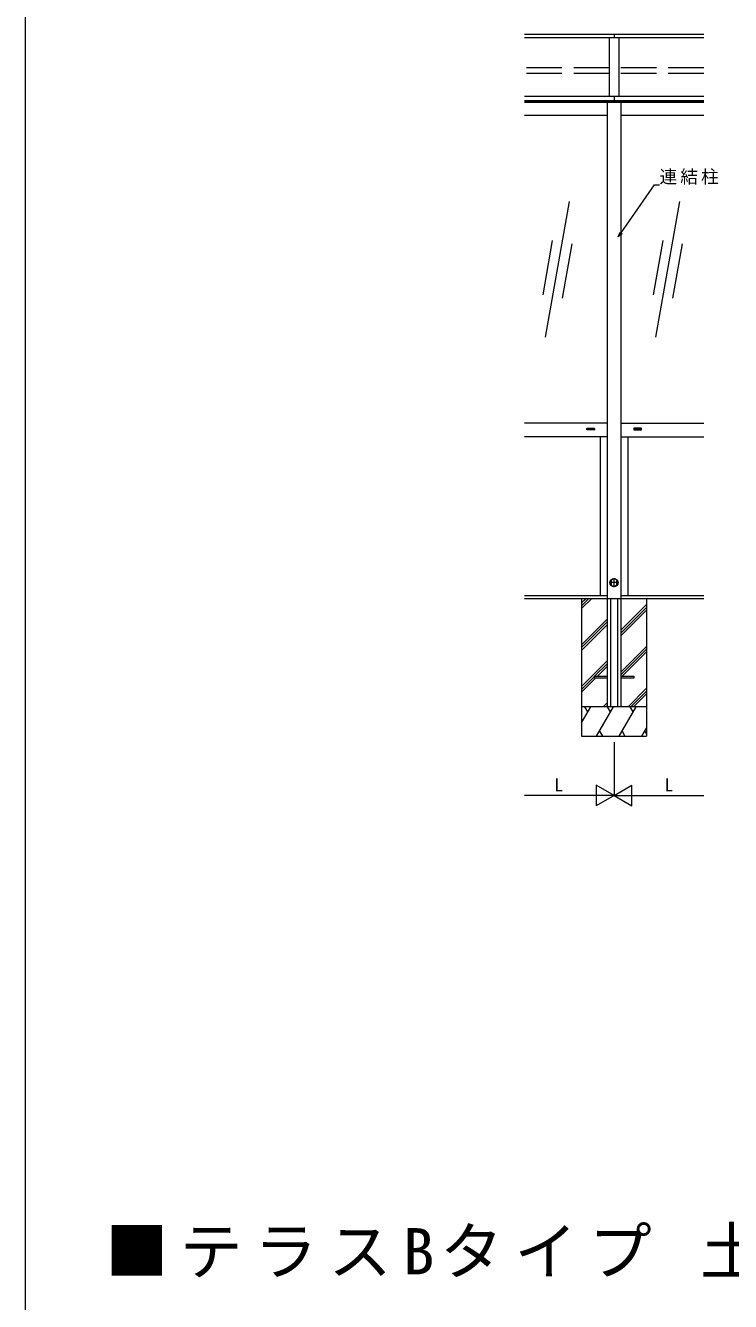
# Model space of a CAD drawing. Units: millimetres, scale not verified. Extents: x -7920 to 7920, y -12800 to 12773.
# Drawn here: x -7920 to -4341, y -317 to 6159 of the extents above; entities that cross this region are included whole.
import ezdxf
from ezdxf.enums import TextEntityAlignment as Align

# ---------------------------------------------------------------- set-up
doc = ezdxf.new("R2010")
doc.units = ezdxf.units.MM
doc.header["$LTSCALE"] = 60
doc.linetypes.add('USER1', pattern=[4, 3, -1])
for name, color, linetype, lineweight in [('0-1_USER1', 7, 'Continuous', 18), ('0-2_YKK_ZWAK', 7, 'Continuous', 18), ('0-3_YKK_A1', 4, 'Continuous', 18), ('0-4_YKK_D', 6, 'Continuous', 18), ('0-5_YKK_Z1', 7, 'Continuous', 18)]:
    doc.layers.add(name, color=color, linetype=linetype, lineweight=lineweight)
doc.styles.add('ＭＳ ゴシック', font='')
doc.styles.get('ＭＳ ゴシック').set_extended_font_data('MS Gothic')

msp = doc.modelspace()

# ---------------------------------------------------------------- linework, layer by layer
at = {"layer": '0-2_YKK_ZWAK'}
msp.add_line((-7920, -12800), (-7920, 12160), dxfattribs=at)
at = {"layer": '0-3_YKK_A1'}
for p, q in [((-5386.83, 6113.93), (-4476.83, 6113.93)), ((-5386.83, 6097.92), (-4476.83, 6097.92)), ((-4956.83, 6097.92), (-4956.83, 5799.26)), ((-4931.83, 6113.93), (-4931.83, 6097.92)), ((-4906.83, 6097.92), (-4906.83, 5799.26)), ((-5386.83, 5799.26), (-4476.83, 5799.26)), ((-4476.83, 5776.39), (-5386.83, 5776.39)), ((-4476.83, 5772.39), (-5386.83, 5772.39)), ((-4476.83, 5768.39), (-5386.83, 5768.39)), ((-4966.83, 5768.39), (-4966.83, 2701.39)), ((-4931.83, 5799.26), (-4931.83, 5776.39)), ((-4904.33, 5776.39), (-4904.33, 5768.39)), ((-4896.83, 5768.39), (-4896.83, 2701.39)), ((-4966.83, 5701.39), (-5386.83, 5701.39)), ((-4476.83, 5701.39), (-4896.83, 5701.39)), ((-5159.67, 5266.07), (-5281.23, 4576.7)), ((-4599.09, 5266.07), (-4720.64, 4576.7)), ((-5245.38, 5067.94), (-5294, 4792.2)), ((-4684.8, 5067.94), (-4733.42, 4792.2)), ((-5146.9, 5050.58), (-5195.52, 4774.83)), ((-4586.32, 5050.58), (-4634.94, 4774.83)), ((-4966.83, 4141.39), (-5386.83, 4141.39)), ((-5070.83, 4107.59), (-5070.83, 4113.39)), ((-5069.83, 4114.39), (-5032.83, 4114.39)), ((-5066.83, 4106.59), (-5069.83, 4106.59)), ((-5066.83, 4106.59), (-5066.83, 4112.49)), ((-5066.83, 4112.49), (-5035.83, 4112.49)), ((-5035.88, 4112.19), (-5066.78, 4112.19)), ((-5066.78, 4106.69), (-5066.78, 4112.19)), ((-5066.78, 4109.84), (-5051.83, 4109.84)), ((-5066.78, 4108.39), (-5035.88, 4108.39)), ((-5035.88, 4106.69), (-5066.78, 4106.69)), ((-5050.83, 4114.39), (-5051.83, 4114.39)), ((-5050.83, 4111.09), (-5051.83, 4111.09)), ((-5051.83, 4109), (-5051.83, 4111.09)), ((-5051.83, 4109), (-5050.83, 4109)), ((-5050.83, 4109), (-5050.83, 4111.09)), ((-5050.83, 4109.84), (-5035.88, 4109.84)), ((-5035.88, 4112.19), (-5035.88, 4106.69)), ((-5035.83, 4106.59), (-5035.83, 4112.49)), ((-5032.83, 4106.59), (-5035.83, 4106.59)), ((-5031.83, 4113.39), (-5031.83, 4107.59)), ((-4896.83, 4141.39), (-4476.83, 4141.39)), ((-4831.83, 4113.39), (-4831.83, 4107.59)), ((-4793.83, 4114.39), (-4830.83, 4114.39)), ((-4830.83, 4106.59), (-4827.83, 4106.59)), ((-4827.83, 4106.59), (-4827.83, 4112.49)), ((-4796.83, 4112.49), (-4827.83, 4112.49)), ((-4827.78, 4112.19), (-4796.88, 4112.19)), ((-4827.78, 4112.19), (-4827.78, 4106.69)), ((-4812.83, 4109.84), (-4827.78, 4109.84)), ((-4796.88, 4108.39), (-4827.78, 4108.39)), ((-4827.78, 4106.69), (-4796.88, 4106.69)), ((-4812.83, 4114.39), (-4811.83, 4114.39)), ((-4812.83, 4111.09), (-4811.83, 4111.09)), ((-4812.83, 4109), (-4812.83, 4111.09)), ((-4811.83, 4109), (-4812.83, 4109)), ((-4811.83, 4109), (-4811.83, 4111.09)), ((-4796.88, 4109.84), (-4811.83, 4109.84)), ((-4796.88, 4106.69), (-4796.88, 4112.19)), ((-4796.83, 4106.59), (-4796.83, 4112.49)), ((-4796.83, 4106.59), (-4793.83, 4106.59)), ((-4792.83, 4107.59), (-4792.83, 4113.39)), ((-4966.83, 4071.39), (-5386.83, 4071.39)), ((-5001.83, 4071.39), (-5001.83, 3266.39)), ((-4896.83, 4071.39), (-4476.83, 4071.39)), ((-4861.83, 4071.39), (-4861.83, 3266.39)), ((-4908.83, 3331.39), (-4954.83, 3331.39)), ((-4946.58, 3342.77), (-4946.58, 3320)), ((-4931.83, 3308.36), (-4931.83, 3354.41)), ((-4917.08, 3320), (-4917.08, 3342.77)), ((-5386.83, 3266.39), (-4966.83, 3266.39)), ((-4949.83, 3251.39), (-4949.83, 2701.39)), ((-4913.83, 3251.39), (-4913.83, 2701.39)), ((-4896.83, 3266.39), (-4476.83, 3266.39)), ((-5031.83, 2846.89), (-5031.83, 2855.89)), ((-5031.83, 2855.89), (-4966.83, 2855.89)), ((-4896.83, 2855.89), (-4831.83, 2855.89)), ((-4831.83, 2855.89), (-4831.83, 2846.89)), ((-4966.83, 2846.89), (-5031.83, 2846.89)), ((-4831.83, 2846.89), (-4896.83, 2846.89))]:
    msp.add_line(p, q, dxfattribs=at)
at = {"layer": '0-3_YKK_A1', "linetype": 'USER1'}
for p, q in [((-4956.83, 5944.41), (-5386.83, 5944.41)), ((-4956.83, 5915.77), (-5386.83, 5915.77)), ((-4476.83, 5944.41), (-4906.83, 5944.41)), ((-4476.83, 5915.77), (-4906.83, 5915.77))]:
    msp.add_line(p, q, dxfattribs=at)
at = {"layer": '0-3_YKK_A1'}
for radius in [20.67, 19]:
    msp.add_circle((-4931.83, 3331.39), radius, dxfattribs=at)
for centre, radius, start, end in [((-5069.83, 4113.39), 1, 90, 180), ((-5069.83, 4107.59), 1, 180, 270), ((-5032.83, 4113.39), 1, 0, 90), ((-5032.83, 4107.59), 1, 270, 0), ((-4830.83, 4113.39), 1, 90, 180), ((-4830.83, 4107.59), 1, 180, 270), ((-4793.83, 4113.39), 1, 0, 90), ((-4793.83, 4107.59), 1, 270, 0), ((-4931.83, 3331.39), 18.63, 142.33411, 217.66589), ((-4931.83, 3331.39), 18.63, 322.33411, 37.66589)]:
    msp.add_arc(centre, radius, start, end, dxfattribs=at)
at = {"layer": '0-4_YKK_D'}
for p, q in [((-4895.73, 5106.54), (-4727.2, 5350.39)), ((-4727.2, 5350.39), (-4701.1, 5350.39)), ((-4910.22, 5085.56), (-4901.35, 5110.43)), ((-4910.22, 5085.56), (-4895.73, 5106.54)), ((-4890.11, 5102.66), (-4910.22, 5085.56)), ((-4931.83, 2521.39), (-4931.83, 2250.39)), ((-4931.83, 2521.39), (-4931.83, 2250.39)), ((-5022.76, 2303.89), (-5022.76, 2198.89)), ((-4931.83, 2251.39), (-5022.76, 2303.89)), ((-4931.83, 2251.39), (-4840.9, 2303.89)), ((-4840.9, 2198.89), (-4840.9, 2303.89)), ((-5036.83, 2251.39), (-5386.83, 2251.39)), ((-4931.83, 2251.39), (-5113.7, 2251.39)), ((-4931.83, 2251.39), (-5022.76, 2198.89)), ((-4931.83, 2251.39), (-4749.97, 2251.39)), ((-4931.83, 2251.39), (-4840.9, 2198.89)), ((-4826.83, 2251.39), (-4476.83, 2251.39))]:
    msp.add_line(p, q, dxfattribs=at)
at = {"layer": '0-5_YKK_Z1'}
for p, q in [((-5386.83, 3251.39), (-4476.83, 3251.39)), ((-5096.83, 3251.39), (-5096.83, 2551.39)), ((-5096.83, 3199.84), (-5045.28, 3251.39)), ((-5096.83, 3213.98), (-5059.43, 3251.39)), ((-5096.83, 3228.13), (-5073.57, 3251.39)), ((-4766.83, 3251.39), (-4766.83, 2551.39)), ((-4896.83, 3089.76), (-4766.83, 3219.76)), ((-4896.83, 3075.62), (-4766.83, 3205.62)), ((-4896.83, 3061.48), (-4766.83, 3191.48)), ((-5096.83, 3015.99), (-4966.83, 3145.99)), ((-5096.83, 3001.85), (-4966.83, 3131.85)), ((-5096.83, 2987.71), (-4966.83, 3117.71)), ((-4896.83, 2877.63), (-4766.83, 3007.63)), ((-4896.83, 2863.49), (-4766.83, 2993.49)), ((-4890.29, 2855.89), (-4766.83, 2979.35)), ((-5096.83, 2803.86), (-4966.83, 2933.86)), ((-5030.66, 2855.89), (-4966.83, 2919.72)), ((-5096.83, 2789.72), (-5031.83, 2854.72)), ((-5016.52, 2855.89), (-4966.83, 2905.58)), ((-5096.83, 2775.58), (-5025.52, 2846.89)), ((-4860.94, 2701.39), (-4766.83, 2795.5)), ((-4987.17, 2701.39), (-4966.83, 2721.73)), ((-4846.8, 2701.39), (-4766.83, 2781.36)), ((-4832.66, 2701.39), (-4766.83, 2767.22)), ((-5096.83, 2619.91), (-5049.79, 2701.39)), ((-4766.83, 2701.39), (-5096.83, 2701.39)), ((-5064.79, 2675.41), (-5079.79, 2701.39)), ((-5020.92, 2551.39), (-4934.32, 2701.39)), ((-4973.03, 2701.39), (-4966.83, 2707.59)), ((-4949.32, 2675.41), (-4964.32, 2701.39)), ((-4906.35, 2551.39), (-4819.75, 2701.39)), ((-4834.75, 2675.41), (-4849.75, 2701.39)), ((-4790.88, 2551.39), (-4767.28, 2592.27)), ((-5096.83, 2551.39), (-4766.83, 2551.39)), ((-5005.92, 2577.37), (-4990.93, 2551.39)), ((-4891.35, 2577.37), (-4876.36, 2551.39)), ((-4775.88, 2577.37), (-4766.83, 2561.68))]:
    msp.add_line(p, q, dxfattribs=at)

# ---------------------------------------------------------------- texts
at = {"layer": '0-1_USER1', "insert": (-7514.35, -205.54), "char_height": 234.6, "attachment_point": 7, "style": 'ＭＳ ゴシック'}
msp.add_mtext('\\T1.18;■テラスBタイプ\\~土間納まり・腰壁付', dxfattribs=at)
at = {"layer": '0-4_YKK_D', "color": 7, "style": 'ＭＳ ゴシック'}
for p in [(-5235.83, 2251.99), (-4675.83, 2252.19)]:
    msp.add_text('L', height=65.98, dxfattribs=at).set_placement(p, align=Align.BOTTOM_LEFT)
at = {"layer": '0-4_YKK_D', "color": 7, "insert": (-4701.1, 5350.99), "char_height": 65.98, "attachment_point": 7, "style": 'ＭＳ ゴシック'}
msp.add_mtext('\\T1.17;連結柱', dxfattribs=at)

doc.saveas('drawing.dxf')
